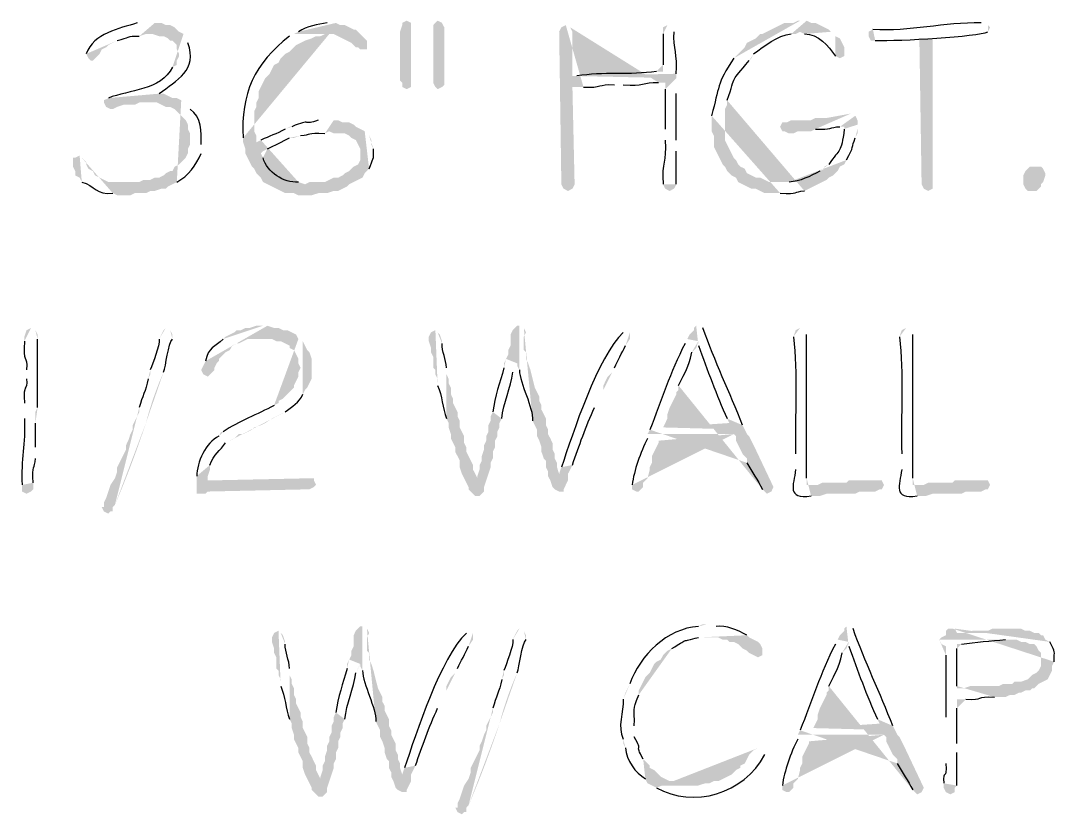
# Model space of a CAD drawing. Header units: inches. Extents: x -167 to 6071, y -6287 to -2731.
# Drawn here: x 1212.62 to 1237.61, y -5781.75 to -5762.6 of the extents above; entities that cross this region are included whole.
import ezdxf

# ---------------------------------------------------------------- set-up
doc = ezdxf.new("R2010")
doc.units = ezdxf.units.IN
doc.header["$LTSCALE"] = 96
doc.header["$MEASUREMENT"] = 0
doc.layers.add('PDF_Geometry', color=7, linetype='Continuous', true_color=0x4a4a4a)
doc.layers.add('PDF_Solid Fills', color=7, linetype='Continuous')

msp = doc.modelspace()

# ---------------------------------------------------------------- hatches: boundary and pattern name
at = {"layer": 'PDF_Solid Fills', "transparency": 33554559}
for points in [[(1221.93, -5762.602), (1221.823, -5762.655), (1221.823, -5762.709), (1221.77, -5762.869), (1221.77, -5764.042), (1221.823, -5764.095), (1221.823, -5764.202), (1221.93, -5764.255), (1222.037, -5764.202), (1222.037, -5762.655)], [(1222.677, -5762.602), (1222.623, -5762.655), (1222.57, -5762.709), (1222.57, -5764.095), (1222.623, -5764.202), (1222.677, -5764.255), (1222.783, -5764.202), (1222.837, -5764.149), (1222.837, -5762.762), (1222.783, -5762.655)], [(1234.623, -5763.029), (1234.303, -5763.029), (1234.357, -5766.549), (1234.41, -5766.655), (1234.517, -5766.709), (1234.623, -5766.655), (1234.623, -5766.549)], [(1237.023, -5766.709), (1236.917, -5766.709), (1236.863, -5766.655), (1236.81, -5766.549), (1236.81, -5766.335), (1236.863, -5766.229), (1236.97, -5766.122), (1237.237, -5766.122), (1237.29, -5766.175), (1237.343, -5766.282), (1237.343, -5766.335), (1237.29, -5766.495), (1237.237, -5766.549), (1237.237, -5766.602), (1237.13, -5766.709)], [(1219.583, -5773.642), (1217.13, -5773.695), (1216.863, -5773.695), (1216.863, -5774.015), (1217.077, -5774.015), (1217.13, -5773.962), (1219.53, -5773.909), (1219.583, -5773.909), (1219.69, -5773.855), (1219.743, -5773.802), (1219.69, -5773.695), (1219.69, -5773.642)], [(1233.237, -5773.695), (1232.597, -5773.695), (1232.543, -5773.749), (1231.957, -5773.749), (1231.85, -5773.802), (1231.583, -5773.802), (1233.45, -5773.802), (1233.397, -5773.695), (1233.343, -5773.695)], [(1235.797, -5773.695), (1235.157, -5773.695), (1235.103, -5773.749), (1234.517, -5773.749), (1234.41, -5773.802), (1234.143, -5773.802), (1236.01, -5773.802), (1235.957, -5773.695), (1235.903, -5773.695)], [(1236.437, -5777.269), (1236.063, -5777.269), (1235.957, -5777.322), (1235.583, -5777.322), (1235.477, -5777.375), (1235.21, -5777.375), (1237.183, -5777.375), (1237.077, -5777.375), (1236.97, -5777.322), (1236.863, -5777.322), (1236.757, -5777.269), (1236.597, -5777.269)], [(1230.197, -5777.482), (1229.183, -5777.482), (1229.45, -5777.482), (1229.557, -5777.535), (1229.663, -5777.535), (1229.717, -5777.589), (1229.823, -5777.589), (1229.93, -5777.642), (1230.037, -5777.749), (1230.143, -5777.802), (1230.197, -5777.855), (1230.303, -5777.909), (1230.41, -5777.962), (1230.517, -5777.909), (1230.517, -5777.749), (1230.463, -5777.642), (1230.41, -5777.589), (1230.303, -5777.535)]]:
    msp.add_hatch(color=256, dxfattribs=at).paths.add_polyline_path(points)
h = msp.add_hatch(color=256, dxfattribs=at)
h.paths.add_polyline_path([(1231.423, -5762.602), (1231.37, -5762.602), (1231.263, -5762.655), (1231.05, -5762.655), (1230.517, -5762.922), (1230.463, -5762.922), (1230.357, -5763.029), (1230.25, -5763.082), (1230.143, -5763.135), (1230.09, -5763.242), (1229.983, -5763.349), (1229.93, -5763.402), (1229.823, -5763.509)], flags=0)
h.paths.add_polyline_path([(1229.29, -5764.895), (1229.29, -5765.269), (1229.343, -5765.375), (1229.343, -5765.642), (1229.397, -5765.749), (1229.45, -5765.855), (1229.503, -5765.962), (1229.557, -5766.069), (1229.61, -5766.122), (1229.663, -5766.229), (1229.77, -5766.335), (1229.877, -5766.389), (1229.93, -5766.495), (1230.25, -5766.655), (1230.357, -5766.655), (1230.57, -5766.762), (1230.943, -5766.762)], flags=0)
h.paths.add_polyline_path([(1231.53, -5766.709), (1231.637, -5766.655), (1231.743, -5766.602), (1231.957, -5766.495), (1230.677, -5766.495), (1230.463, -5766.389), (1230.357, -5766.389), (1230.143, -5766.282), (1230.09, -5766.175), (1229.983, -5766.122), (1229.93, -5766.069), (1229.877, -5765.962), (1229.823, -5765.909), (1229.77, -5765.802), (1229.717, -5765.695), (1229.663, -5765.589), (1229.61, -5765.482), (1229.61, -5764.735), (1229.663, -5764.629), (1229.663, -5764.522)], flags=0)
h.paths.add_polyline_path([(1230.197, -5763.562), (1230.25, -5763.509), (1230.303, -5763.402)], flags=0)
h.paths.add_polyline_path([(1231.21, -5762.922), (1231.317, -5762.922), (1231.423, -5762.869), (1232.17, -5762.869), (1232.117, -5762.815), (1231.797, -5762.655), (1231.69, -5762.655), (1231.583, -5762.602)], flags=0)
h = msp.add_hatch(color=256, dxfattribs=at)
h.paths.add_polyline_path([(1215.69, -5762.655), (1215.423, -5762.655)], flags=0)
h.paths.add_polyline_path([(1214.197, -5763.402), (1214.25, -5763.509), (1214.303, -5763.562), (1214.357, -5763.562), (1214.517, -5763.402), (1214.57, -5763.295), (1214.677, -5763.242), (1214.73, -5763.189), (1214.837, -5763.135), (1214.943, -5763.082)], flags=0)
h.paths.add_polyline_path([(1215.477, -5762.975), (1215.637, -5762.922), (1216.543, -5762.922), (1216.437, -5762.869), (1216.383, -5762.815), (1216.33, -5762.762), (1216.223, -5762.709), (1216.117, -5762.709), (1216.01, -5762.655), (1215.85, -5762.655)], flags=0)
h = msp.add_hatch(color=256, dxfattribs=at)
h.paths.add_polyline_path([(1220.063, -5762.655), (1220.01, -5762.655)], flags=0)
h.paths.add_polyline_path([(1219.317, -5762.869), (1219.21, -5762.922), (1220.17, -5762.922), (1220.49, -5763.082), (1220.597, -5763.135), (1220.703, -5763.242), (1220.757, -5763.242), (1220.81, -5763.295), (1220.97, -5763.295), (1220.97, -5763.082), (1220.917, -5763.029), (1220.703, -5762.815), (1220.65, -5762.815), (1220.543, -5762.762), (1220.437, -5762.709), (1220.33, -5762.709), (1220.223, -5762.655)], flags=0)
h = msp.add_hatch(color=256, dxfattribs=at)
h.paths.add_polyline_path([(1225.77, -5762.709), (1225.663, -5762.762), (1225.61, -5762.869), (1225.663, -5766.549), (1225.717, -5766.655), (1225.823, -5766.709), (1225.93, -5766.655), (1225.983, -5766.549), (1225.93, -5764.202), (1226.197, -5764.202)], flags=0)
h.paths.add_polyline_path([(1226.943, -5764.149), (1227.157, -5764.149)], flags=0)
h.paths.add_polyline_path([(1228.01, -5764.095), (1228.17, -5764.095), (1228.437, -5763.989), (1225.93, -5763.935), (1225.93, -5762.869), (1225.877, -5762.762)], flags=0)
h = msp.add_hatch(color=256, dxfattribs=at)
h.paths.add_polyline_path([(1228.223, -5762.709), (1228.117, -5762.762), (1228.117, -5762.922)], flags=0)
h.paths.add_polyline_path([(1228.117, -5763.669), (1228.117, -5763.829), (1227.957, -5763.829)], flags=0)
h.paths.add_polyline_path([(1226.037, -5763.935), (1225.93, -5763.935), (1228.437, -5763.989), (1228.437, -5763.882)], flags=0)
h.paths.add_polyline_path([(1228.383, -5762.869), (1228.33, -5762.762)], flags=0)
h = msp.add_hatch(color=256, dxfattribs=at)
h.paths.add_polyline_path([(1232.17, -5762.869), (1231.423, -5762.869), (1231.53, -5762.922)], flags=0)
h.paths.add_polyline_path([(1232.277, -5763.455), (1232.383, -5763.509), (1232.49, -5763.455), (1232.49, -5763.242), (1232.437, -5763.135), (1232.383, -5763.029), (1232.277, -5762.975)], flags=0)
h = msp.add_hatch(color=256, dxfattribs=at)
h.paths.add_polyline_path([(1235.85, -5762.655), (1235.797, -5762.655)], flags=0)
h.paths.add_polyline_path([(1233.183, -5762.815), (1233.077, -5762.869), (1233.077, -5762.975), (1233.13, -5763.082), (1233.237, -5763.082)], flags=0)
h.paths.add_polyline_path([(1235.957, -5762.869), (1236.01, -5762.762), (1235.957, -5762.709)], flags=0)
h = msp.add_hatch(color=256, dxfattribs=at)
h.paths.add_polyline_path([(1216.543, -5762.922), (1215.743, -5762.922), (1215.797, -5762.922), (1215.957, -5762.975), (1216.063, -5762.975), (1216.17, -5763.029), (1216.223, -5763.082), (1216.277, -5763.082), (1216.383, -5763.189), (1216.383, -5763.295), (1216.437, -5763.402), (1216.437, -5763.455), (1216.383, -5763.562), (1216.383, -5763.669), (1216.277, -5763.722)], flags=0)
h.paths.add_polyline_path([(1214.73, -5764.469), (1214.623, -5764.522), (1214.623, -5764.575), (1214.677, -5764.682), (1214.783, -5764.735), (1214.837, -5764.735), (1214.943, -5764.682), (1215.103, -5764.629), (1215.37, -5764.629), (1215.477, -5764.575), (1215.69, -5764.575), (1216.49, -5764.522), (1216.383, -5764.469), (1216.277, -5764.469), (1216.17, -5764.415), (1216.063, -5764.362), (1215.903, -5764.362), (1215.957, -5764.362)], flags=0)
h.paths.add_polyline_path([(1216.65, -5763.135), (1216.597, -5763.029)], flags=0)
h = msp.add_hatch(color=256, dxfattribs=at)
h.paths.add_polyline_path([(1219.21, -5762.922), (1219.103, -5762.975)], flags=0)
h.paths.add_polyline_path([(1217.983, -5765.429), (1217.983, -5765.535), (1218.303, -5765.535), (1218.303, -5765.375), (1218.25, -5765.269), (1218.25, -5764.789), (1218.303, -5764.682), (1218.303, -5764.575), (1218.357, -5764.469), (1218.357, -5764.309), (1218.41, -5764.202), (1218.463, -5764.095), (1218.517, -5763.989), (1218.623, -5763.882), (1218.677, -5763.775), (1218.73, -5763.669), (1218.837, -5763.615), (1218.89, -5763.509), (1218.997, -5763.402), (1219.103, -5763.349), (1219.263, -5763.189), (1219.37, -5763.135), (1219.477, -5763.082), (1219.637, -5763.029), (1219.743, -5762.975), (1219.85, -5762.975), (1219.957, -5762.922), (1220.063, -5762.922)], flags=0)
h = msp.add_hatch(color=256, dxfattribs=at)
h.paths.add_polyline_path([(1228.437, -5763.989), (1228.17, -5764.095), (1228.17, -5764.255)], flags=0)
h.paths.add_polyline_path([(1228.17, -5765.215), (1228.17, -5765.482)], flags=0)
h.paths.add_polyline_path([(1228.117, -5766.549), (1228.17, -5766.655), (1228.277, -5766.709), (1228.383, -5766.655), (1228.437, -5766.549)], flags=0)
h.paths.add_polyline_path([(1228.437, -5765.749), (1228.437, -5765.482)], flags=0)
h.paths.add_polyline_path([(1228.437, -5764.362), (1228.437, -5764.095)], flags=0)
h = msp.add_hatch(color=256, dxfattribs=at)
h.paths.add_polyline_path([(1216.49, -5764.522), (1215.69, -5764.575), (1215.903, -5764.575), (1216.01, -5764.629), (1216.117, -5764.682), (1216.223, -5764.682), (1216.33, -5764.735), (1216.437, -5764.842), (1216.49, -5764.895), (1216.597, -5765.002), (1216.65, -5765.109), (1216.65, -5765.215), (1216.703, -5765.322), (1216.703, -5765.589), (1216.65, -5765.695), (1216.65, -5765.802), (1216.597, -5765.909), (1216.543, -5765.962), (1216.437, -5766.069), (1216.33, -5766.122), (1216.277, -5766.229), (1216.223, -5766.229), (1216.117, -5766.282), (1216.063, -5766.335), (1215.957, -5766.389), (1215.85, -5766.389), (1215.743, -5766.442), (1215.583, -5766.442), (1215.477, -5766.495), (1215.103, -5766.495), (1216.277, -5766.549), (1216.383, -5766.495)], flags=0)
h.paths.add_polyline_path([(1216.97, -5765.802), (1216.97, -5765.589)], flags=0)
h.paths.add_polyline_path([(1216.703, -5764.735), (1216.597, -5764.629)], flags=0)
h = msp.add_hatch(color=256, dxfattribs=at)
h.paths.add_polyline_path([(1232.65, -5764.842), (1232.063, -5764.949), (1231.797, -5764.949), (1231.69, -5765.002), (1231.21, -5765.002), (1231.103, -5765.055), (1230.997, -5765.055), (1230.943, -5765.162), (1230.997, -5765.269), (1231.05, -5765.269), (1231.157, -5765.322), (1231.263, -5765.322), (1231.37, -5765.269), (1231.69, -5765.269), (1231.797, -5765.215)], flags=0)
h.paths.add_polyline_path([(1232.383, -5765.162), (1232.49, -5765.162), (1232.81, -5765.109), (1232.81, -5765.002), (1232.757, -5764.895)], flags=0)
h = msp.add_hatch(color=256, dxfattribs=at)
h.paths.add_polyline_path([(1220.01, -5765.002), (1219.797, -5765.002)], flags=0)
h.paths.add_polyline_path([(1219.157, -5765.162), (1219.103, -5765.162), (1218.997, -5765.215)], flags=0)
h.paths.add_polyline_path([(1218.41, -5765.482), (1218.303, -5765.535), (1217.983, -5765.535), (1218.037, -5765.695), (1218.037, -5765.802), (1218.09, -5765.909), (1218.197, -5766.122), (1218.25, -5766.175), (1218.303, -5766.282), (1218.41, -5766.389), (1218.463, -5766.495), (1218.57, -5766.549), (1219.477, -5766.549), (1219.317, -5766.495)], flags=0)
h.paths.add_polyline_path([(1218.463, -5765.909), (1218.41, -5765.802), (1218.463, -5765.749), (1218.57, -5765.695)], flags=0)
h.paths.add_polyline_path([(1219.103, -5765.429), (1219.21, -5765.429), (1219.37, -5765.375)], flags=0)
h.paths.add_polyline_path([(1219.957, -5765.322), (1220.063, -5765.269), (1220.917, -5765.269), (1220.703, -5765.162), (1220.65, -5765.109), (1220.543, -5765.055), (1220.383, -5765.055), (1220.277, -5765.002), (1220.17, -5765.002)], flags=0)
h = msp.add_hatch(color=256, dxfattribs=at)
h.paths.add_polyline_path([(1232.81, -5765.109), (1232.49, -5765.162), (1232.49, -5765.215)], flags=0)
h.paths.add_polyline_path([(1232.117, -5766.069), (1232.01, -5766.122), (1232.01, -5766.175), (1231.903, -5766.229)], flags=0)
h.paths.add_polyline_path([(1231.157, -5766.495), (1230.997, -5766.495), (1231.957, -5766.495), (1232.063, -5766.442), (1232.117, -5766.389), (1232.223, -5766.335), (1232.33, -5766.229), (1232.383, -5766.122), (1232.49, -5766.069), (1232.543, -5765.962)], flags=0)
h.paths.add_polyline_path([(1232.757, -5765.429), (1232.81, -5765.322), (1232.81, -5765.215)], flags=0)
h = msp.add_hatch(color=256, dxfattribs=at)
h.paths.add_polyline_path([(1220.917, -5765.269), (1220.063, -5765.269), (1220.17, -5765.322), (1220.437, -5765.322), (1220.543, -5765.375), (1220.597, -5765.429), (1220.703, -5765.482), (1220.757, -5765.589), (1220.81, -5765.695), (1220.81, -5765.962), (1220.757, -5766.069), (1220.65, -5766.122), (1220.543, -5766.229), (1220.437, -5766.282), (1220.383, -5766.335), (1220.277, -5766.389), (1220.17, -5766.389), (1219.957, -5766.495), (1219.583, -5766.495), (1219.477, -5766.549), (1218.57, -5766.549), (1218.997, -5766.762), (1219.21, -5766.762), (1219.317, -5766.815), (1219.637, -5766.815), (1219.797, -5766.762), (1220.01, -5766.762), (1220.17, -5766.709), (1220.277, -5766.709), (1220.49, -5766.602), (1220.543, -5766.549), (1220.65, -5766.495), (1220.757, -5766.442), (1220.863, -5766.389), (1220.917, -5766.282), (1221.023, -5766.175)], flags=0)
h.paths.add_polyline_path([(1221.13, -5765.695), (1221.077, -5765.589), (1221.077, -5765.482), (1221.023, -5765.375)], flags=0)
h = msp.add_hatch(color=256, dxfattribs=at)
h.paths.add_polyline_path([(1214.037, -5765.855), (1213.93, -5765.909), (1213.877, -5765.909), (1213.877, -5766.122), (1213.93, -5766.229), (1213.93, -5766.335), (1214.037, -5766.389), (1214.09, -5766.495)], flags=0)
h.paths.add_polyline_path([(1214.837, -5766.762), (1214.943, -5766.815), (1215.263, -5766.815), (1215.37, -5766.762), (1215.637, -5766.762), (1215.743, -5766.709), (1215.85, -5766.709), (1216.01, -5766.655), (1216.117, -5766.655), (1216.17, -5766.602), (1216.277, -5766.549), (1215.103, -5766.495), (1214.73, -5766.495), (1214.41, -5766.335), (1214.357, -5766.229), (1214.25, -5766.175), (1214.197, -5766.069), (1214.197, -5766.015), (1214.09, -5765.909)], flags=0)
h = msp.add_hatch(color=256, dxfattribs=at)
h.paths.add_polyline_path([(1212.863, -5770.015), (1212.757, -5770.069), (1212.703, -5770.229), (1212.703, -5770.335)], flags=0)
h.paths.add_polyline_path([(1212.757, -5771.029), (1212.757, -5771.242)], flags=0)
h.paths.add_polyline_path([(1212.703, -5771.829), (1212.703, -5772.202)], flags=0)
h.paths.add_polyline_path([(1212.65, -5773.802), (1212.65, -5773.962), (1212.757, -5774.015), (1212.863, -5773.962), (1212.917, -5773.909), (1212.917, -5773.749)], flags=0)
h.paths.add_polyline_path([(1212.97, -5773.162), (1212.97, -5772.895)], flags=0)
h.paths.add_polyline_path([(1212.97, -5772.309), (1212.97, -5772.042), (1213.023, -5771.935)], flags=0)
h.paths.add_polyline_path([(1213.023, -5770.282), (1213.023, -5770.175), (1212.97, -5770.069)], flags=0)
h = msp.add_hatch(color=256, dxfattribs=at)
h.paths.add_polyline_path([(1216.117, -5770.015), (1216.063, -5770.069), (1216.01, -5770.175), (1215.957, -5770.282)], flags=0)
h.paths.add_polyline_path([(1215.743, -5771.029), (1215.743, -5771.135), (1215.69, -5771.242)], flags=0)
h.paths.add_polyline_path([(1215.477, -5771.935), (1215.477, -5772.042), (1215.423, -5772.149), (1215.317, -5772.362), (1215.317, -5772.469), (1215.263, -5772.575), (1215.21, -5772.735), (1215.157, -5772.842), (1215.157, -5772.949), (1215.103, -5773.055), (1215.05, -5773.162), (1214.997, -5773.269), (1214.943, -5773.375), (1214.943, -5773.482), (1214.89, -5773.642), (1214.783, -5773.802), (1214.73, -5773.962), (1214.677, -5774.122), (1214.623, -5774.229), (1214.623, -5774.335), (1214.57, -5774.335), (1214.623, -5774.442), (1214.73, -5774.495), (1214.783, -5774.442), (1214.837, -5774.442), (1214.837, -5774.335), (1214.89, -5774.282)], flags=0)
h.paths.add_polyline_path([(1214.89, -5774.282, 0.021662), (1215.637, -5772.309)], flags=0)
h.paths.add_polyline_path([(1216.063, -5771.082, 0.041027), (1215.637, -5772.309)], flags=0)
h.paths.add_polyline_path([(1216.277, -5770.282), (1216.277, -5770.175), (1216.223, -5770.069)], flags=0)
h = msp.add_hatch(color=256, dxfattribs=at)
h.paths.add_polyline_path([(1218.463, -5769.962), (1218.303, -5769.962), (1218.143, -5770.015), (1218.037, -5770.015), (1217.93, -5770.069), (1217.823, -5770.069), (1217.77, -5770.122), (1217.557, -5770.229), (1217.503, -5770.282)], flags=0)
h.paths.add_polyline_path([(1217.077, -5770.815), (1216.97, -5771.029), (1217.023, -5771.135), (1217.13, -5771.189), (1217.183, -5771.135), (1217.29, -5771.029), (1217.29, -5770.975), (1217.343, -5770.869), (1217.397, -5770.815), (1217.397, -5770.762), (1217.45, -5770.709), (1217.557, -5770.602), (1217.663, -5770.549), (1217.717, -5770.442), (1217.823, -5770.389), (1217.877, -5770.389), (1217.983, -5770.335), (1218.09, -5770.282), (1219.317, -5770.282), (1219.263, -5770.175), (1219.05, -5770.069), (1218.943, -5770.069), (1218.837, -5770.015), (1218.73, -5770.015), (1218.57, -5769.962)], flags=0)
h = msp.add_hatch(color=256, dxfattribs=at)
h.paths.add_polyline_path([(1222.623, -5770.069), (1222.517, -5770.122), (1222.463, -5770.229), (1222.463, -5770.335), (1222.517, -5770.495), (1222.517, -5770.602), (1222.57, -5770.709), (1222.57, -5770.975), (1222.623, -5771.029), (1222.623, -5771.135), (1222.677, -5771.242), (1222.677, -5771.402)], flags=0)
h.paths.add_polyline_path([(1222.89, -5772.202), (1222.943, -5772.309), (1222.943, -5772.415), (1222.997, -5772.575), (1222.997, -5772.682), (1223.05, -5772.789), (1223.103, -5772.895), (1223.103, -5773.002), (1223.157, -5773.109), (1223.21, -5773.215), (1223.21, -5773.375), (1223.263, -5773.535), (1223.317, -5773.642), (1223.423, -5773.855), (1223.423, -5773.909), (1223.477, -5773.962), (1223.583, -5774.069), (1223.69, -5774.069), (1223.743, -5774.015), (1223.797, -5773.962), (1223.797, -5773.855), (1223.85, -5773.695), (1223.637, -5773.695), (1223.637, -5773.642), (1223.53, -5773.429), (1223.53, -5773.322), (1223.423, -5773.109), (1223.37, -5773.002), (1223.37, -5772.895), (1223.317, -5772.789), (1223.317, -5772.629), (1223.21, -5772.415), (1223.21, -5772.255), (1223.157, -5772.149), (1223.157, -5772.042), (1223.103, -5771.935), (1223.05, -5771.829), (1223.05, -5771.722), (1222.997, -5771.615), (1222.997, -5771.455), (1222.943, -5771.349), (1222.943, -5771.242), (1222.89, -5771.135), (1222.89, -5770.975)], flags=0)
h.paths.add_polyline_path([(1222.783, -5770.389), (1222.783, -5770.335), (1222.73, -5770.175), (1222.677, -5770.122)], flags=0)
h = msp.add_hatch(color=256, dxfattribs=at)
h.paths.add_polyline_path([(1224.65, -5769.962), (1224.597, -5769.962), (1224.49, -5770.069), (1224.437, -5770.175), (1224.437, -5770.442), (1224.383, -5770.549), (1224.383, -5770.655), (1224.33, -5770.762), (1224.597, -5770.869), (1224.597, -5770.922), (1224.65, -5771.029)], flags=0)
h.paths.add_polyline_path([(1224.97, -5772.255), (1225.023, -5772.362), (1225.077, -5772.469), (1225.077, -5772.629), (1225.13, -5772.735), (1225.183, -5772.895), (1225.183, -5773.002), (1225.237, -5773.162), (1225.29, -5773.215), (1225.29, -5773.375), (1225.343, -5773.482), (1225.343, -5773.589), (1225.397, -5773.695), (1225.45, -5773.855), (1225.503, -5773.909), (1225.61, -5773.962), (1225.717, -5773.962), (1225.717, -5773.909), (1225.77, -5773.802), (1225.823, -5773.695), (1225.823, -5773.535), (1225.61, -5773.535), (1225.557, -5773.375), (1225.557, -5773.269), (1225.503, -5773.162), (1225.503, -5773.055), (1225.45, -5772.949), (1225.45, -5772.789), (1225.397, -5772.682), (1225.343, -5772.575), (1225.343, -5772.469), (1225.29, -5772.362), (1225.29, -5772.202), (1225.237, -5772.095), (1225.183, -5771.989), (1225.183, -5771.882), (1225.13, -5771.775), (1225.13, -5771.669), (1225.077, -5771.562), (1225.023, -5771.455), (1224.97, -5771.242), (1224.917, -5771.029), (1224.863, -5770.869), (1224.81, -5770.762), (1224.81, -5770.602), (1224.757, -5770.549), (1224.757, -5770.229), (1224.81, -5770.122), (1224.757, -5770.015)], flags=0)
h = msp.add_hatch(color=256, dxfattribs=at)
h.paths.add_polyline_path([(1227.21, -5770.122), (1227.157, -5770.122)], flags=0)
h.paths.add_polyline_path([(1225.663, -5773.375), (1225.61, -5773.535), (1225.823, -5773.535), (1225.877, -5773.429), (1225.93, -5773.322)], flags=0)
h.paths.add_polyline_path([(1226.463, -5771.935), (1226.517, -5771.829), (1226.57, -5771.722), (1226.623, -5771.615), (1226.677, -5771.509), (1226.677, -5771.402), (1226.73, -5771.295), (1226.783, -5771.189), (1226.89, -5771.082), (1226.943, -5770.975)], flags=0)
h.paths.add_polyline_path([(1227.21, -5770.442), (1227.317, -5770.282), (1227.317, -5770.122)], flags=0)
h = msp.add_hatch(color=256, dxfattribs=at)
h.paths.add_polyline_path([(1228.917, -5769.962), (1228.863, -5770.015), (1228.863, -5770.069), (1228.757, -5770.175), (1228.703, -5770.282), (1228.97, -5770.335), (1228.97, -5770.442)], flags=0)
h.paths.add_polyline_path([(1229.663, -5772.202), (1229.717, -5772.309), (1228.117, -5772.415), (1230.09, -5772.469), (1230.037, -5772.362)], flags=0)
h.paths.add_polyline_path([(1229.077, -5770.015), (1229.023, -5769.962)], flags=0)
h = msp.add_hatch(color=256, dxfattribs=at)
h.paths.add_polyline_path([(1231.423, -5770.015), (1231.317, -5770.069), (1231.263, -5770.229)], flags=0)
h.paths.add_polyline_path([(1231.317, -5773.055), (1231.317, -5773.429)], flags=0)
h.paths.add_polyline_path([(1231.69, -5774.069), (1231.903, -5774.069), (1232.063, -5774.015), (1232.757, -5774.015), (1232.863, -5773.962), (1233.237, -5773.962), (1233.343, -5773.909), (1233.397, -5773.909), (1233.45, -5773.802), (1231.583, -5773.802), (1231.583, -5773.642)], flags=0)
h.paths.add_polyline_path([(1231.583, -5770.175), (1231.53, -5770.069)], flags=0)
h = msp.add_hatch(color=256, dxfattribs=at)
h.paths.add_polyline_path([(1233.983, -5770.015), (1233.877, -5770.069), (1233.823, -5770.229)], flags=0)
h.paths.add_polyline_path([(1233.877, -5773.055), (1233.877, -5773.429)], flags=0)
h.paths.add_polyline_path([(1234.25, -5774.069), (1234.463, -5774.069), (1234.623, -5774.015), (1235.317, -5774.015), (1235.423, -5773.962), (1235.797, -5773.962), (1235.903, -5773.909), (1235.957, -5773.909), (1236.01, -5773.802), (1234.143, -5773.802), (1234.143, -5773.642)], flags=0)
h.paths.add_polyline_path([(1234.143, -5770.175), (1234.09, -5770.069)], flags=0)
h = msp.add_hatch(color=256, dxfattribs=at)
h.paths.add_polyline_path([(1219.317, -5770.282), (1218.463, -5770.282), (1218.677, -5770.282), (1218.783, -5770.335), (1218.89, -5770.335), (1219.103, -5770.442), (1219.103, -5770.495), (1219.21, -5770.549), (1219.317, -5770.762), (1219.317, -5770.869), (1219.37, -5770.975), (1219.317, -5771.082), (1219.317, -5771.189), (1219.263, -5771.295), (1219.21, -5771.402), (1219.21, -5771.455), (1219.103, -5771.562), (1219.05, -5771.615), (1218.943, -5771.722), (1218.837, -5771.775), (1218.837, -5771.829), (1218.73, -5771.882)], flags=0)
h.paths.add_polyline_path([(1217.503, -5772.522), (1217.45, -5772.522), (1217.397, -5772.629)], flags=0)
h.paths.add_polyline_path([(1216.863, -5773.589), (1216.863, -5773.695), (1217.13, -5773.695), (1217.13, -5773.589), (1217.183, -5773.429), (1217.183, -5773.322)], flags=0)
h.paths.add_polyline_path([(1217.557, -5772.789), (1217.77, -5772.682), (1217.877, -5772.575), (1217.983, -5772.575), (1218.09, -5772.522), (1218.197, -5772.469), (1218.25, -5772.415), (1218.41, -5772.362), (1218.517, -5772.309), (1218.677, -5772.202), (1218.997, -5772.042)], flags=0)
h.paths.add_polyline_path([(1219.423, -5771.615), (1219.477, -5771.509), (1219.53, -5771.455), (1219.637, -5771.242), (1219.637, -5770.762), (1219.583, -5770.602), (1219.53, -5770.549), (1219.423, -5770.335)], flags=0)
h = msp.add_hatch(color=256, dxfattribs=at)
h.paths.add_polyline_path([(1228.703, -5770.282), (1228.65, -5770.389)], flags=0)
h.paths.add_polyline_path([(1227.797, -5772.469), (1227.743, -5772.575), (1229.823, -5772.575), (1229.877, -5772.629), (1229.877, -5772.735), (1229.983, -5772.949), (1230.037, -5773.055), (1230.143, -5773.162), (1230.143, -5773.269)], flags=0)
h.paths.add_polyline_path([(1230.517, -5773.909), (1230.623, -5774.015), (1230.73, -5773.962), (1230.783, -5773.855), (1230.303, -5772.842), (1230.25, -5772.735), (1230.197, -5772.629), (1230.143, -5772.575), (1230.09, -5772.469), (1228.117, -5772.415), (1228.17, -5772.309), (1228.223, -5772.202), (1228.223, -5772.095), (1228.277, -5771.935), (1228.33, -5771.829), (1228.383, -5771.722), (1228.437, -5771.615), (1228.437, -5771.562), (1228.49, -5771.509), (1228.49, -5771.402)], flags=0)
h.paths.add_polyline_path([(1228.81, -5770.602), (1228.917, -5770.495), (1228.97, -5770.335)], flags=0)
h = msp.add_hatch(color=256, dxfattribs=at)
h.paths.add_polyline_path([(1224.33, -5770.762), (1224.277, -5770.869), (1224.277, -5770.975)], flags=0)
h.paths.add_polyline_path([(1224.01, -5772.042), (1223.957, -5772.149), (1223.957, -5772.255), (1223.903, -5772.362), (1223.903, -5772.522), (1223.85, -5772.629), (1223.85, -5772.735), (1223.797, -5772.842), (1223.797, -5772.949), (1223.743, -5773.109), (1223.743, -5773.215), (1223.69, -5773.322), (1223.69, -5773.429), (1223.637, -5773.589), (1223.637, -5773.695), (1223.85, -5773.695), (1223.903, -5773.535), (1223.957, -5773.375), (1223.957, -5773.269), (1224.01, -5773.162), (1224.01, -5773.002), (1224.063, -5772.895), (1224.063, -5772.735), (1224.117, -5772.629), (1224.117, -5772.522), (1224.17, -5772.415), (1224.17, -5772.309), (1224.223, -5772.202)], flags=0)
h.paths.add_polyline_path([(1224.49, -5771.082), (1224.543, -5770.975), (1224.597, -5770.869)], flags=0)
h = msp.add_hatch(color=256, dxfattribs=at)
h.paths.add_polyline_path([(1227.743, -5772.575), (1227.743, -5772.682)], flags=0)
h.paths.add_polyline_path([(1227.37, -5773.802), (1227.37, -5773.909), (1227.477, -5773.962), (1227.53, -5773.962), (1227.583, -5773.909), (1227.637, -5773.855), (1227.637, -5773.749), (1227.743, -5773.642), (1227.797, -5773.429), (1227.797, -5773.375), (1227.85, -5773.269), (1227.85, -5773.109), (1227.903, -5773.002), (1227.957, -5772.895), (1228.01, -5772.789), (1228.01, -5772.735), (1229.823, -5772.575)], flags=0)
h = msp.add_hatch(color=256, dxfattribs=at)
h.paths.add_polyline_path([(1218.837, -5777.322), (1218.73, -5777.375), (1218.677, -5777.482), (1218.677, -5777.589), (1218.73, -5777.749), (1218.73, -5777.855), (1218.783, -5777.962), (1218.783, -5778.229), (1218.837, -5778.282), (1218.837, -5778.389), (1218.89, -5778.495), (1218.89, -5778.655)], flags=0)
h.paths.add_polyline_path([(1219.103, -5779.455), (1219.157, -5779.562), (1219.157, -5779.669), (1219.21, -5779.829), (1219.21, -5779.935), (1219.317, -5780.149), (1219.317, -5780.255), (1219.37, -5780.362), (1219.423, -5780.469), (1219.423, -5780.629), (1219.477, -5780.789), (1219.53, -5780.895), (1219.637, -5781.109), (1219.637, -5781.162), (1219.69, -5781.215), (1219.797, -5781.322), (1219.903, -5781.322), (1219.957, -5781.269), (1220.01, -5781.215), (1220.01, -5781.109), (1220.063, -5780.949), (1219.85, -5780.949), (1219.85, -5780.895), (1219.797, -5780.789), (1219.743, -5780.682), (1219.743, -5780.575), (1219.69, -5780.469), (1219.637, -5780.362), (1219.583, -5780.255), (1219.583, -5780.149), (1219.53, -5780.042), (1219.53, -5779.882), (1219.423, -5779.669), (1219.423, -5779.509), (1219.37, -5779.402), (1219.37, -5779.295), (1219.317, -5779.189), (1219.263, -5779.082), (1219.263, -5778.975), (1219.21, -5778.869), (1219.21, -5778.709), (1219.157, -5778.602), (1219.157, -5778.495), (1219.103, -5778.389), (1219.103, -5778.229)], flags=0)
h.paths.add_polyline_path([(1218.997, -5777.642), (1218.997, -5777.589), (1218.943, -5777.429), (1218.89, -5777.375)], flags=0)
h = msp.add_hatch(color=256, dxfattribs=at)
h.paths.add_polyline_path([(1220.863, -5777.215), (1220.81, -5777.215), (1220.703, -5777.322), (1220.65, -5777.429), (1220.65, -5777.695), (1220.597, -5777.802), (1220.597, -5777.909), (1220.543, -5778.015), (1220.81, -5778.122), (1220.81, -5778.175), (1220.863, -5778.282)], flags=0)
h.paths.add_polyline_path([(1221.183, -5779.509), (1221.237, -5779.615), (1221.29, -5779.722), (1221.29, -5779.882), (1221.343, -5779.989), (1221.397, -5780.149), (1221.397, -5780.255), (1221.45, -5780.415), (1221.503, -5780.469), (1221.503, -5780.629), (1221.557, -5780.735), (1221.557, -5780.842), (1221.61, -5780.949), (1221.663, -5781.109), (1221.717, -5781.162), (1221.823, -5781.215), (1221.93, -5781.215), (1221.93, -5781.162), (1221.983, -5781.055), (1222.037, -5780.949), (1222.037, -5780.789), (1221.823, -5780.789), (1221.77, -5780.629), (1221.77, -5780.522), (1221.717, -5780.415), (1221.717, -5780.309), (1221.663, -5780.202), (1221.663, -5780.042), (1221.61, -5779.935), (1221.557, -5779.829), (1221.557, -5779.722), (1221.503, -5779.615), (1221.503, -5779.455), (1221.45, -5779.349), (1221.397, -5779.242), (1221.397, -5779.135), (1221.343, -5779.029), (1221.343, -5778.922), (1221.29, -5778.815), (1221.237, -5778.709), (1221.183, -5778.495), (1221.13, -5778.282), (1221.077, -5778.122), (1221.023, -5778.015), (1221.023, -5777.855), (1220.97, -5777.802), (1220.97, -5777.482), (1221.023, -5777.375), (1220.97, -5777.269)], flags=0)
h = msp.add_hatch(color=256, dxfattribs=at)
h.paths.add_polyline_path([(1223.423, -5777.375), (1223.37, -5777.375)], flags=0)
h.paths.add_polyline_path([(1221.877, -5780.629), (1221.823, -5780.789), (1222.037, -5780.789), (1222.09, -5780.682), (1222.143, -5780.575)], flags=0)
h.paths.add_polyline_path([(1222.677, -5779.189), (1222.73, -5779.082), (1222.783, -5778.975), (1222.837, -5778.869), (1222.89, -5778.762), (1222.89, -5778.655), (1222.943, -5778.549), (1222.997, -5778.442), (1223.103, -5778.335), (1223.157, -5778.229)], flags=0)
h.paths.add_polyline_path([(1223.423, -5777.695), (1223.53, -5777.535), (1223.53, -5777.375)], flags=0)
h = msp.add_hatch(color=256, dxfattribs=at)
h.paths.add_polyline_path([(1224.65, -5777.269), (1224.597, -5777.322), (1224.543, -5777.429), (1224.49, -5777.535)], flags=0)
h.paths.add_polyline_path([(1224.277, -5778.282), (1224.277, -5778.389), (1224.223, -5778.495)], flags=0)
h.paths.add_polyline_path([(1224.01, -5779.189), (1224.01, -5779.295), (1223.957, -5779.402), (1223.903, -5779.509), (1223.85, -5779.615), (1223.85, -5779.722), (1223.797, -5779.829), (1223.743, -5779.989), (1223.69, -5780.095), (1223.69, -5780.202), (1223.637, -5780.309), (1223.53, -5780.522), (1223.477, -5780.629), (1223.477, -5780.735), (1223.423, -5780.895), (1223.317, -5781.055), (1223.21, -5781.375), (1223.157, -5781.482), (1223.157, -5781.589), (1223.103, -5781.589), (1223.157, -5781.695), (1223.263, -5781.749), (1223.317, -5781.695), (1223.37, -5781.695), (1223.37, -5781.589), (1223.423, -5781.535)], flags=0)
h.paths.add_polyline_path([(1223.423, -5781.535, 0.021662), (1224.17, -5779.562)], flags=0)
h.paths.add_polyline_path([(1224.597, -5778.335, 0.041027), (1224.17, -5779.562)], flags=0)
h.paths.add_polyline_path([(1224.81, -5777.535), (1224.81, -5777.429), (1224.757, -5777.322)], flags=0)
h = msp.add_hatch(color=256, dxfattribs=at)
h.paths.add_polyline_path([(1229.183, -5777.162), (1229.077, -5777.162), (1228.97, -5777.215)], flags=0)
h.paths.add_polyline_path([(1227.317, -5778.602), (1227.21, -5778.815), (1227.157, -5778.975)], flags=0)
h.paths.add_polyline_path([(1227.157, -5779.935), (1227.157, -5780.042), (1227.21, -5780.149)], flags=0)
h.paths.add_polyline_path([(1227.69, -5780.895), (1227.743, -5781.002), (1227.85, -5781.055), (1228.863, -5781.055), (1228.757, -5781.055), (1228.597, -5781.002), (1228.49, -5781.002), (1228.383, -5780.949), (1228.277, -5780.949), (1228.063, -5780.842), (1228.01, -5780.789), (1227.903, -5780.682), (1227.797, -5780.629), (1227.797, -5780.575), (1227.637, -5780.415)], flags=0)
h.paths.add_polyline_path([(1227.423, -5779.882), (1227.423, -5779.615)], flags=0)
h.paths.add_polyline_path([(1227.53, -5778.869), (1227.53, -5778.762), (1227.637, -5778.549), (1227.69, -5778.442), (1227.797, -5778.335), (1227.85, -5778.229), (1227.903, -5778.122), (1227.957, -5778.069), (1228.063, -5778.015), (1228.117, -5777.909), (1228.223, -5777.802), (1228.33, -5777.749)], flags=0)
h.paths.add_polyline_path([(1228.97, -5777.482), (1230.197, -5777.482), (1230.143, -5777.429)], flags=0)
h.paths.add_polyline_path([(1229.397, -5777.215), (1229.29, -5777.162)], flags=0)
h = msp.add_hatch(color=256, dxfattribs=at)
h.paths.add_polyline_path([(1232.543, -5777.215), (1232.49, -5777.269), (1232.49, -5777.322), (1232.437, -5777.375), (1232.383, -5777.429), (1232.33, -5777.535), (1232.597, -5777.589), (1232.597, -5777.695)], flags=0)
h.paths.add_polyline_path([(1233.29, -5779.455), (1233.343, -5779.562), (1231.743, -5779.669), (1233.717, -5779.722), (1233.663, -5779.615)], flags=0)
h.paths.add_polyline_path([(1232.703, -5777.269), (1232.65, -5777.215)], flags=0)
h = msp.add_hatch(color=256, dxfattribs=at)
h.paths.add_polyline_path([(1235.103, -5777.269), (1234.997, -5777.269), (1234.943, -5777.322), (1234.943, -5777.429), (1234.837, -5777.482), (1234.783, -5777.535), (1236.65, -5777.535), (1236.757, -5777.589), (1236.863, -5777.589), (1236.97, -5777.642), (1237.077, -5777.642), (1237.13, -5777.695), (1237.183, -5777.802), (1237.237, -5777.855), (1237.237, -5778.175), (1237.183, -5778.282), (1237.13, -5778.335), (1237.023, -5778.389), (1236.917, -5778.495), (1236.757, -5778.549), (1236.597, -5778.549), (1236.543, -5778.602), (1236.33, -5778.602), (1236.223, -5778.655), (1235.53, -5778.655), (1235.37, -5778.709), (1235.21, -5778.709), (1237.077, -5778.709), (1237.183, -5778.602), (1237.397, -5778.495), (1237.45, -5778.389), (1237.503, -5778.282), (1237.503, -5778.175), (1237.557, -5778.069)], flags=0)
h.paths.add_polyline_path([(1237.45, -5777.589), (1237.343, -5777.535), (1237.29, -5777.429), (1237.237, -5777.429), (1237.183, -5777.375), (1235.21, -5777.375), (1235.157, -5777.269)], flags=0)
h = msp.add_hatch(color=256, dxfattribs=at)
h.paths.add_polyline_path([(1232.33, -5777.535), (1232.277, -5777.642)], flags=0)
h.paths.add_polyline_path([(1231.423, -5779.722), (1231.37, -5779.829), (1233.45, -5779.829), (1233.503, -5779.882), (1233.503, -5779.989), (1233.557, -5780.095), (1233.61, -5780.202), (1233.663, -5780.309), (1233.77, -5780.415), (1233.77, -5780.522)], flags=0)
h.paths.add_polyline_path([(1234.143, -5781.162), (1234.197, -5781.215), (1234.25, -5781.269), (1234.357, -5781.215), (1234.41, -5781.109), (1233.93, -5780.095), (1233.877, -5779.989), (1233.823, -5779.882), (1233.77, -5779.829), (1233.717, -5779.722), (1231.743, -5779.669), (1231.797, -5779.562), (1231.85, -5779.455), (1231.85, -5779.349), (1231.903, -5779.189), (1231.957, -5779.082), (1232.01, -5778.975), (1232.063, -5778.869), (1232.063, -5778.815), (1232.117, -5778.762), (1232.117, -5778.655)], flags=0)
h.paths.add_polyline_path([(1232.437, -5777.855), (1232.543, -5777.749), (1232.597, -5777.589)], flags=0)
h = msp.add_hatch(color=256, dxfattribs=at)
h.paths.add_polyline_path([(1234.783, -5777.535), (1234.837, -5777.642), (1234.943, -5777.695), (1234.943, -5777.909)], flags=0)
h.paths.add_polyline_path([(1234.943, -5779.402), (1234.943, -5780.522)], flags=0)
h.paths.add_polyline_path([(1234.89, -5781.002), (1234.89, -5781.109), (1234.943, -5781.215), (1235.05, -5781.269), (1235.157, -5781.215), (1235.157, -5781.109), (1235.21, -5781.055)], flags=0)
h.paths.add_polyline_path([(1235.21, -5780.255), (1235.21, -5780.042)], flags=0)
h.paths.add_polyline_path([(1235.21, -5779.189), (1235.21, -5778.975), (1235.423, -5778.975)], flags=0)
h.paths.add_polyline_path([(1236.117, -5778.922), (1236.383, -5778.922), (1236.49, -5778.869), (1236.597, -5778.869), (1236.703, -5778.815), (1236.757, -5778.815), (1236.863, -5778.762), (1236.97, -5778.762), (1237.023, -5778.709), (1237.077, -5778.709), (1235.21, -5778.709), (1235.21, -5778.655)], flags=0)
h.paths.add_polyline_path([(1235.21, -5777.749), (1235.21, -5777.642), (1235.317, -5777.642)], flags=0)
h.paths.add_polyline_path([(1236.383, -5777.535), (1236.49, -5777.535)], flags=0)
h = msp.add_hatch(color=256, dxfattribs=at)
h.paths.add_polyline_path([(1220.543, -5778.015), (1220.49, -5778.122), (1220.49, -5778.229)], flags=0)
h.paths.add_polyline_path([(1220.223, -5779.295), (1220.17, -5779.402), (1220.17, -5779.509), (1220.117, -5779.615), (1220.117, -5779.775), (1220.063, -5779.882), (1220.063, -5779.989), (1220.01, -5780.095), (1220.01, -5780.202), (1219.957, -5780.362), (1219.957, -5780.469), (1219.903, -5780.575), (1219.903, -5780.682), (1219.85, -5780.842), (1219.85, -5780.949), (1220.063, -5780.949), (1220.117, -5780.789), (1220.17, -5780.629), (1220.17, -5780.522), (1220.223, -5780.415), (1220.223, -5780.255), (1220.277, -5780.149), (1220.277, -5779.989), (1220.33, -5779.882), (1220.33, -5779.775), (1220.383, -5779.669), (1220.383, -5779.562), (1220.437, -5779.455)], flags=0)
h.paths.add_polyline_path([(1220.703, -5778.335), (1220.757, -5778.229), (1220.81, -5778.122)], flags=0)
h = msp.add_hatch(color=256, dxfattribs=at)
h.paths.add_polyline_path([(1231.37, -5779.829), (1231.37, -5779.935)], flags=0)
h.paths.add_polyline_path([(1230.997, -5781.055), (1230.997, -5781.162), (1231.103, -5781.215), (1231.157, -5781.215), (1231.21, -5781.162), (1231.263, -5781.109), (1231.263, -5781.002), (1231.37, -5780.895), (1231.423, -5780.682), (1231.423, -5780.629), (1231.477, -5780.522), (1231.477, -5780.362), (1231.53, -5780.255), (1231.637, -5780.042), (1231.637, -5779.989), (1233.45, -5779.829)], flags=0)
h = msp.add_hatch(color=256, dxfattribs=at)
h.paths.add_polyline_path([(1230.41, -5780.149), (1230.303, -5780.202), (1230.197, -5780.309), (1230.09, -5780.522), (1229.983, -5780.575), (1229.983, -5780.629), (1229.877, -5780.682), (1229.77, -5780.789), (1229.45, -5780.949), (1229.343, -5780.949), (1229.237, -5781.002), (1229.13, -5781.002), (1228.97, -5781.055), (1227.85, -5781.055), (1227.957, -5781.109)], flags=0)
h.paths.add_polyline_path([(1230.57, -5780.309), (1230.517, -5780.202)], flags=0)

# ---------------------------------------------------------------- linework, layer by layer
at = {"layer": 'PDF_Geometry', "color": 7}
for points in [[(1235.797, -5762.655), (1234.899, -5762.64), (1234.07, -5762.868), (1233.183, -5762.815)], [(1215.423, -5762.655), (1214.989, -5762.798), (1214.378, -5762.892), (1214.197, -5763.402)], [(1220.01, -5762.655), (1219.774, -5762.685), (1219.53, -5762.74), (1219.317, -5762.869)], [(1228.437, -5763.882), (1228.47, -5763.407), (1228.363, -5763.279), (1228.383, -5762.869)], [(1233.237, -5763.082), (1233.831, -5763.087), (1235.702, -5762.991), (1235.957, -5762.869)], [(1214.943, -5763.082), (1215.253, -5763.015), (1215.167, -5762.957), (1215.477, -5762.975)], [(1215.957, -5764.362), (1216.381, -5764.035), (1216.895, -5763.802), (1216.65, -5763.135)], [(1219.103, -5762.975), (1218.259, -5763.629), (1217.92, -5764.36), (1217.983, -5765.429)], [(1228.117, -5762.922), (1228.117, -5763.171), (1228.117, -5763.42), (1228.117, -5763.669)], [(1230.303, -5763.402), (1230.571, -5763.211), (1230.87, -5762.959), (1231.21, -5762.922)], [(1231.53, -5762.922), (1231.862, -5762.922), (1232.099, -5763.205), (1232.277, -5763.455)], [(1229.823, -5763.509), (1229.409, -5764.133), (1229.479, -5764.195), (1229.29, -5764.895)], [(1229.663, -5764.522), (1229.896, -5763.862), (1229.729, -5764.127), (1230.197, -5763.562)], [(1216.277, -5763.722), (1216, -5764.286), (1215.228, -5764.271), (1214.73, -5764.469)], [(1227.957, -5763.829), (1227.322, -5763.918), (1226.667, -5763.831), (1226.037, -5763.935)], [(1226.197, -5764.202), (1226.654, -5764.234), (1226.533, -5764.12), (1226.943, -5764.149)], [(1227.157, -5764.149), (1227.656, -5764.188), (1227.618, -5764.085), (1228.01, -5764.095)], [(1228.17, -5764.255), (1228.17, -5764.575), (1228.17, -5764.895), (1228.17, -5765.215)], [(1228.437, -5765.482), (1228.437, -5765.109), (1228.437, -5764.735), (1228.437, -5764.362)], [(1216.97, -5765.589), (1216.976, -5765.283), (1216.98, -5764.931), (1216.703, -5764.735)], [(1219.797, -5765.002), (1219.42, -5765.148), (1219.658, -5764.943), (1219.157, -5765.162)], [(1218.997, -5765.215), (1218.777, -5765.341), (1218.622, -5765.383), (1218.41, -5765.482)], [(1219.37, -5765.375), (1219.651, -5765.358), (1219.497, -5765.293), (1219.957, -5765.322)], [(1231.797, -5765.215), (1232.191, -5765.245), (1232.124, -5765.163), (1232.383, -5765.162)], [(1232.49, -5765.215), (1232.416, -5765.824), (1232.388, -5765.661), (1232.117, -5766.069)], [(1218.57, -5765.695), (1218.748, -5765.607), (1218.926, -5765.518), (1219.103, -5765.429)], [(1228.17, -5765.482), (1228.206, -5766.05), (1228.081, -5765.981), (1228.117, -5766.549)], [(1232.543, -5765.962), (1232.738, -5765.629), (1232.654, -5765.668), (1232.757, -5765.429)], [(1216.383, -5766.495), (1216.654, -5766.349), (1216.855, -5766.086), (1216.97, -5765.802)], [(1221.023, -5766.175), (1221.116, -5765.929), (1221.143, -5765.96), (1221.13, -5765.695)], [(1228.437, -5766.549), (1228.437, -5766.282), (1228.437, -5766.015), (1228.437, -5765.749)], [(1219.317, -5766.495), (1218.948, -5766.518), (1218.572, -5766.263), (1218.463, -5765.909)], [(1231.903, -5766.229), (1231.657, -5766.356), (1231.437, -5766.481), (1231.157, -5766.495)], [(1214.09, -5766.495), (1214.413, -5766.579), (1214.434, -5766.816), (1214.837, -5766.762)], [(1230.943, -5766.762), (1231.403, -5766.791), (1231.249, -5766.727), (1231.53, -5766.709)], [(1227.157, -5770.122), (1226.541, -5770.697), (1225.943, -5772.559), (1225.663, -5773.375)], [(1230.037, -5772.362), (1229.729, -5771.575), (1229.36, -5770.814), (1229.077, -5770.015)], [(1212.703, -5770.335), (1212.664, -5770.896), (1212.782, -5770.632), (1212.757, -5771.029)], [(1213.023, -5771.935), (1213.023, -5771.384), (1213.023, -5770.833), (1213.023, -5770.282)], [(1215.957, -5770.282), (1215.975, -5770.451), (1215.801, -5770.856), (1215.743, -5771.029)], [(1216.063, -5771.082), (1216.121, -5770.942), (1216.173, -5770.391), (1216.277, -5770.282)], [(1217.503, -5770.282), (1217.313, -5770.48), (1217.132, -5770.471), (1217.077, -5770.815)], [(1222.89, -5770.975), (1222.884, -5770.769), (1222.779, -5770.59), (1222.783, -5770.389)], [(1228.65, -5770.389), (1228.278, -5771.101), (1228.094, -5771.76), (1227.797, -5772.469)], [(1231.263, -5770.229), (1231.371, -5771.105), (1231.294, -5772.142), (1231.317, -5773.055)], [(1231.583, -5773.642), (1231.583, -5772.487), (1231.583, -5771.331), (1231.583, -5770.175)], [(1233.823, -5770.229), (1233.931, -5771.105), (1233.853, -5772.142), (1233.877, -5773.055)], [(1234.143, -5773.642), (1234.143, -5772.487), (1234.143, -5771.331), (1234.143, -5770.175)], [(1226.943, -5770.975), (1227.032, -5770.798), (1227.121, -5770.62), (1227.21, -5770.442)], [(1228.49, -5771.402), (1228.671, -5771.023), (1228.721, -5771.022), (1228.81, -5770.602)], [(1228.97, -5770.442), (1229.188, -5771.017), (1229.406, -5771.64), (1229.663, -5772.202)], [(1224.277, -5770.975), (1224.182, -5771.343), (1224.056, -5771.655), (1224.01, -5772.042)], [(1224.223, -5772.202), (1224.264, -5771.823), (1224.44, -5771.461), (1224.49, -5771.082)], [(1224.65, -5771.029), (1224.66, -5771.363), (1224.989, -5771.927), (1224.97, -5772.255)], [(1212.757, -5771.242), (1212.778, -5771.579), (1212.671, -5771.314), (1212.703, -5771.829)], [(1215.69, -5771.242), (1215.63, -5771.551), (1215.55, -5771.652), (1215.477, -5771.935)], [(1222.677, -5771.402), (1222.79, -5771.657), (1222.791, -5771.943), (1222.89, -5772.202)], [(1218.997, -5772.042), (1219.149, -5771.919), (1219.35, -5771.815), (1219.423, -5771.615)], [(1218.73, -5771.882), (1218.334, -5772.105), (1217.88, -5772.255), (1217.503, -5772.522)], [(1225.93, -5773.322), (1226.088, -5772.858), (1226.254, -5772.392), (1226.463, -5771.935)], [(1212.703, -5772.202), (1212.737, -5772.823), (1212.615, -5773.175), (1212.65, -5773.802)], [(1212.97, -5772.895), (1212.97, -5772.7), (1212.97, -5772.504), (1212.97, -5772.309)], [(1217.397, -5772.629), (1217.078, -5772.776), (1216.866, -5773.259), (1216.863, -5773.589)], [(1217.183, -5773.322), (1217.277, -5773.057), (1217.432, -5772.975), (1217.557, -5772.789)], [(1227.743, -5772.682), (1227.57, -5773.017), (1227.419, -5773.448), (1227.37, -5773.802)], [(1212.917, -5773.749), (1212.887, -5773.29), (1212.952, -5773.443), (1212.97, -5773.162)], [(1230.143, -5773.269), (1230.26, -5773.496), (1230.402, -5773.681), (1230.517, -5773.909)], [(1231.317, -5773.429), (1231.265, -5773.819), (1231.094, -5774.148), (1231.69, -5774.069)], [(1233.877, -5773.429), (1233.825, -5773.819), (1233.654, -5774.148), (1234.25, -5774.069)], [(1223.37, -5777.375), (1222.753, -5777.951), (1222.157, -5779.812), (1221.877, -5780.629)], [(1228.97, -5777.215), (1228.218, -5777.266), (1227.559, -5777.909), (1227.317, -5778.602)], [(1230.143, -5777.429), (1229.932, -5777.312), (1229.637, -5777.179), (1229.397, -5777.215)], [(1233.663, -5779.615), (1233.357, -5778.829), (1232.987, -5778.067), (1232.703, -5777.269)], [(1219.103, -5778.229), (1219.097, -5778.023), (1218.992, -5777.843), (1218.997, -5777.642)], [(1224.49, -5777.535), (1224.509, -5777.704), (1224.334, -5778.11), (1224.277, -5778.282)], [(1224.597, -5778.335), (1224.654, -5778.196), (1224.706, -5777.644), (1224.81, -5777.535)], [(1228.33, -5777.749), (1228.728, -5777.505), (1228.535, -5777.596), (1228.97, -5777.482)], [(1232.277, -5777.642), (1231.904, -5778.354), (1231.721, -5779.014), (1231.423, -5779.722)], [(1235.317, -5777.642), (1235.665, -5777.595), (1236.023, -5777.567), (1236.383, -5777.535)], [(1237.557, -5778.069), (1237.548, -5777.77), (1237.607, -5777.882), (1237.45, -5777.589)], [(1223.157, -5778.229), (1223.246, -5778.051), (1223.334, -5777.873), (1223.423, -5777.695)], [(1232.117, -5778.655), (1232.298, -5778.277), (1232.348, -5778.275), (1232.437, -5777.855)], [(1232.597, -5777.695), (1232.814, -5778.271), (1233.033, -5778.895), (1233.29, -5779.455)], [(1235.21, -5778.655), (1235.21, -5778.353), (1235.21, -5778.051), (1235.21, -5777.749)], [(1234.943, -5777.909), (1234.943, -5778.407), (1234.943, -5778.904), (1234.943, -5779.402)], [(1220.49, -5778.229), (1220.396, -5778.597), (1220.27, -5778.908), (1220.223, -5779.295)], [(1220.437, -5779.455), (1220.478, -5779.076), (1220.654, -5778.714), (1220.703, -5778.335)], [(1220.863, -5778.282), (1220.873, -5778.616), (1221.202, -5779.181), (1221.183, -5779.509)], [(1224.223, -5778.495), (1224.164, -5778.806), (1224.083, -5778.903), (1224.01, -5779.189)], [(1218.89, -5778.655), (1219.004, -5778.911), (1219.005, -5779.197), (1219.103, -5779.455)], [(1227.423, -5779.615), (1227.44, -5779.154), (1227.36, -5779.289), (1227.53, -5778.869)], [(1235.423, -5778.975), (1235.876, -5779.005), (1235.651, -5778.893), (1236.117, -5778.922)], [(1227.157, -5778.975), (1227.157, -5779.287), (1227.012, -5779.631), (1227.157, -5779.935)], [(1222.143, -5780.575), (1222.302, -5780.111), (1222.467, -5779.646), (1222.677, -5779.189)], [(1235.21, -5780.042), (1235.21, -5779.758), (1235.21, -5779.473), (1235.21, -5779.189)], [(1227.637, -5780.415), (1227.401, -5779.998), (1227.659, -5780.3), (1227.423, -5779.882)], [(1227.21, -5780.149), (1227.237, -5780.449), (1227.451, -5780.748), (1227.69, -5780.895)], [(1231.37, -5779.935), (1231.196, -5780.271), (1231.046, -5780.701), (1230.997, -5781.055)], [(1227.957, -5781.109), (1228.84, -5781.612), (1230.078, -5781.26), (1230.57, -5780.309)], [(1235.21, -5781.055), (1235.21, -5780.789), (1235.21, -5780.522), (1235.21, -5780.255)], [(1233.77, -5780.522), (1233.886, -5780.75), (1234.029, -5780.935), (1234.143, -5781.162)], [(1234.943, -5780.522), (1234.966, -5780.961), (1234.87, -5780.633), (1234.89, -5781.002)]]:
    msp.add_open_spline(points, degree=3, dxfattribs=at)

doc.saveas('drawing.dxf')
